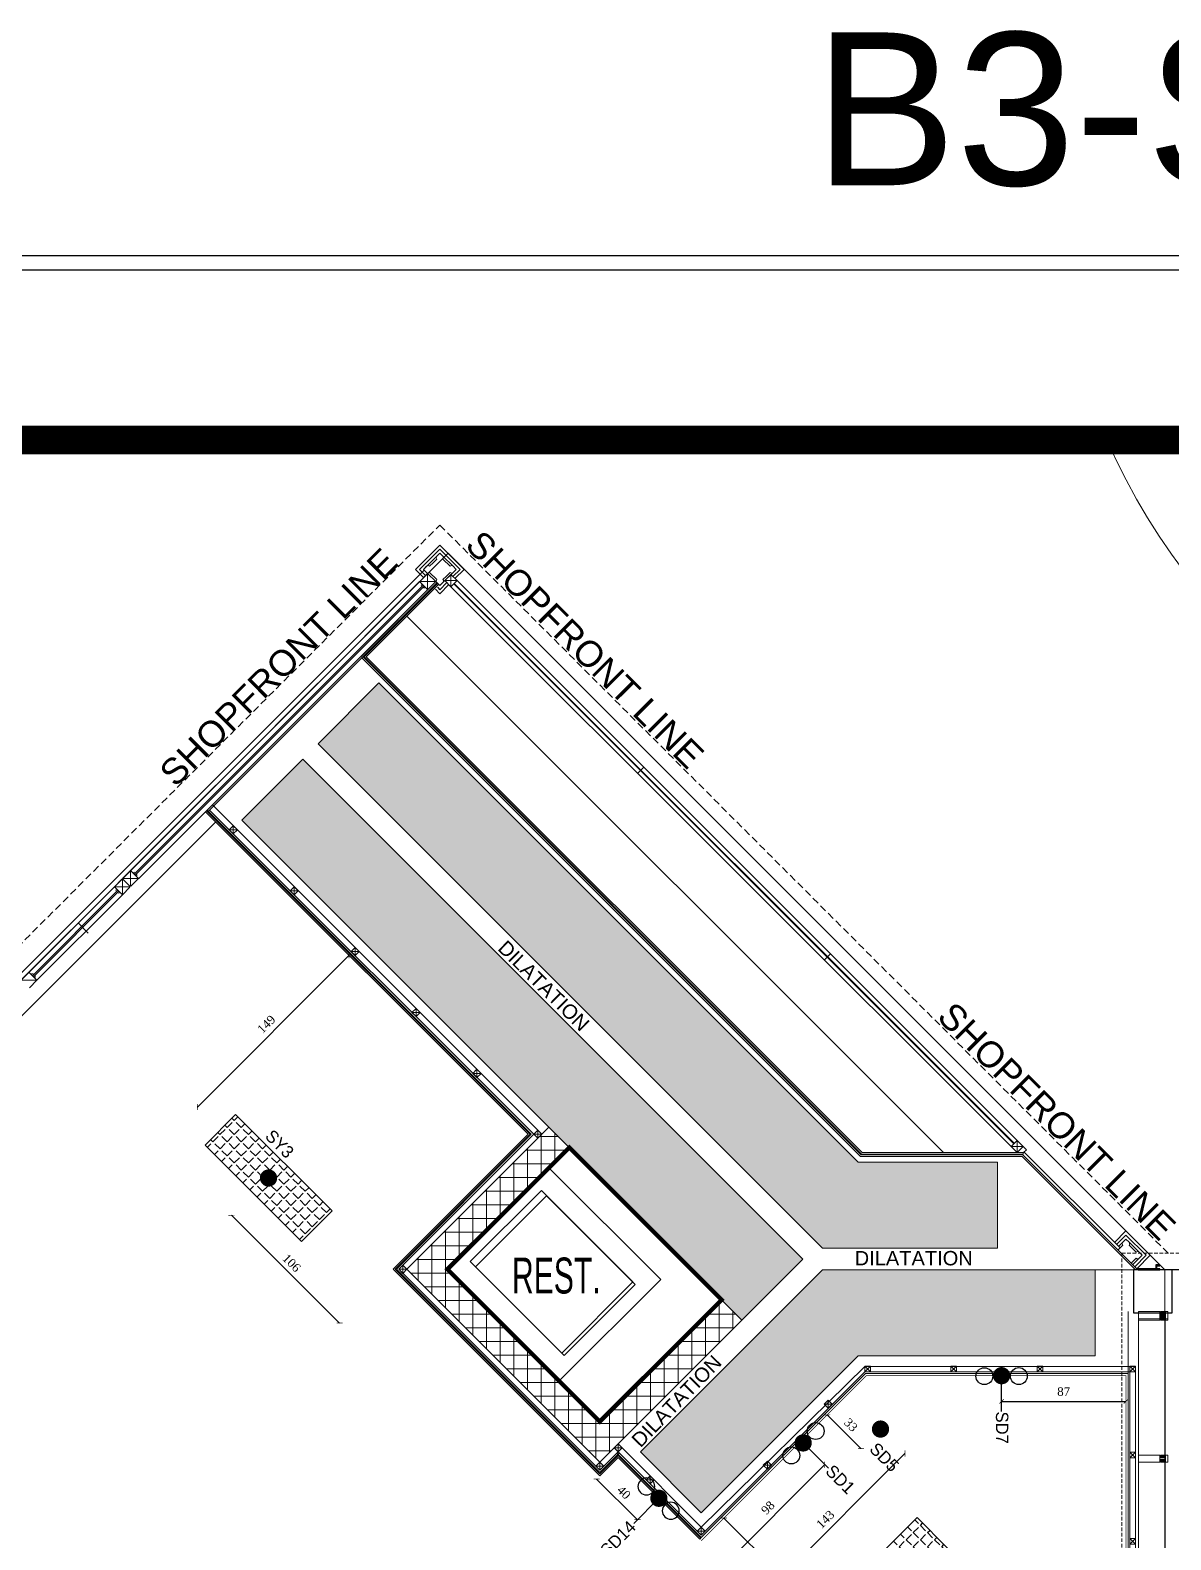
# Model space of a CAD drawing. Header units: millimetres. Extents: x 4459 to 18299, y -2909 to 3305.
# Drawn here: x 15825 to 16619, y 2232 to 3283 of the extents above; entities that cross this region are included whole.
import ezdxf
from ezdxf.enums import TextEntityAlignment as Align
from ezdxf.xclip import XClip

# ---------------------------------------------------------------- set-up
doc = ezdxf.new("R2010")
doc.units = ezdxf.units.MM
doc.header["$LTSCALE"] = 5
doc.header["$XCLIPFRAME"] = 0
for name, pattern in [('CENTER2', [1.125, 0.75, -0.125, 0.125, -0.125]), ('DASHDOT', [25.4, 12.7, -6.35, 0, -6.35]), ('DASHED', [0.75, 0.5, -0.25]), ('DASHEDX2', [1.5, 1, -0.5]), ('HIDDENX2', [0.75, 0.5, -0.25])]:
    doc.linetypes.add(name, pattern=pattern)
doc.layers.get('Defpoints').update_dxf_attribs({"lineweight": 9})
for name, color, linetype, lineweight in [('141125_RT1$0$A-_WIND----_E-', 4, 'Continuous', 13), ('141125_RT1$0$LP-AREA_POLYLINE', 7, 'Continuous', 5), ('141125_RT1$0$LP-CONCRETE', 4, 'Continuous', 15), ('141125_RT1$0$LP-CONCRETE_HATCH', 251, 'Continuous', 9), ('141125_RT1$0$LP-SHAFT', 7, 'Continuous', 9), ('141125_RT1$0$LP-SHOPFRONT', 230, 'Continuous', 9), ('141125_RT1$0$LP-WALL', 3, 'Continuous', 15), ('2DGORUNUS3', 41, 'Continuous', 0), ('2DSOUTH-DUVAR', 3, 'Continuous', 0), ('2DTARAMA-DUVAR', 250, 'Continuous', 0), ('A-_WIND----_E-', 4, 'Continuous', 13), ('LP-AREA_POLYLINE', 7, 'Continuous', 5), ('LP-HATCH', 8, 'Continuous', 9), ('LP-SHAFT', 7, 'Continuous', 9), ('LP-WALL', 3, 'Continuous', 15), ('no3_ahsap gorunus arka ince', 53, 'Continuous', 5), ('no3_ahsap kesit on', 40, 'Continuous', 20), ('no3_ahşap gorunus on kalın', 34, 'Continuous', 20), ('no3_alçıpan kesit', 210, 'Continuous', 20), ('no3_cam kesit arka', 141, 'Continuous', 9), ('no3_cam kesit on', 131, 'Continuous', 18), ('no3_duvar kaplama', 8, 'Continuous', 9), ('no3_duvar ytong', 101, 'Continuous', 20), ('no3_kutuprofil kesit', 74, 'Continuous', 18), ('no3_mermer gorunus on', 31, 'Continuous', 15), ('no3_paslanmaz gorunus on', 163, 'Continuous', 18), ('no3_seramik ön', 123, 'Continuous', 18), ('no3_ölçü tefriş', 252, 'Continuous', 0)]:
    doc.layers.add(name, color=color, linetype=linetype, lineweight=lineweight)
for name, color, linetype in [('141125_RT1$0$xref_4_vitrin_kaplama$0$2DCAM', 4, 'Continuous'), ('141125_RT1$0$xref_4_vitrin_kaplama$0$xref_3_vitrin_kaplama$0$2DKONST2', 180, 'Continuous'), ('2DSAFT', 7, 'Continuous'), ('2DYAZI_1_200', 212, 'Continuous'), ('I-Detl-1-N', 1, 'Continuous'), ('I-Wall-Full-N', 5, 'Continuous'), ('I-Wall-wainscotting', 1, 'CENTER2'), ('LP-AREA INFO', 7, 'Continuous'), ('LP-DIMENSION_INT_100', 51, 'Continuous'), ('LP-RETAIL_LINE', 10, 'DASHEDX2'), ('LP-TAG', 7, 'Continuous'), ('LP-UNIT_LINE', 170, 'Continuous'), ('S2000-019 Su Tes İşaretler', 5, 'Continuous'), ('SIH', 4, 'Continuous'), ('Sktürk-002 Çizgi', 7, 'Continuous'), ('SU', 152, 'Continuous'), ('wall', 4, 'Continuous'), ('xref_4_vitrin_kaplama$0$2DCAM', 6, 'Continuous')]:
    doc.layers.add(name, color=color, linetype=linetype)
doc.styles.add('AR_TEXT_200', font='arial.ttf', dxfattribs={"height": 40})
doc.styles.add('ROMANSTW', font='georgia.ttf')
doc.styles.get("Standard").update_dxf_attribs({"font": 'arial.ttf'})
doc.styles.add('TAKSİM', font='GOTHIC.TTF', dxfattribs={"height": 20})
doc.styles.add('TEXT-500', font='arial.ttf', dxfattribs={"height": 1.25})
doc.styles.add('yazi', font='arial.ttf', dxfattribs={"width": 0.6})
doc.dimstyles.new('M2', dxfattribs={"dimtxt": 6, "dimasz": 3, "dimexe": 1, "dimexo": 4, "dimgap": 3, "dimtad": 1, "dimdec": 0, "dimzin": 12, "dimdsep": 46, "dimtxsty": 'ROMANSTW', "dimblk": 'ARCHTICK', "dimcen": 0.09, "dimse1": 1, "dimse2": 1, "dimclrd": 251, "dimclre": 251, "dimclrt": 1, "dimadec": 0, "dimazin": 0, "dimtfac": 1, "dimtdec": 0, "dimtix": 1, "dimtmove": 0, "dimatfit": 3, "dimldrblk": 'ARCHTICK', "dimfxl": 1, "dimtolj": 1, "dimtzin": 0, "dimarcsym": 0})
pattern_1 = [(0, (0, 0), (0.9375, 1.875), [0, -1.875])]

# ---------------------------------------------------------------- blocks, each defined once
blk = doc.blocks.new('mgdlkgm')
at = {"layer": '141125_RT1$0$LP-CONCRETE_HATCH'}
for points in [[(62876.1, -6786.6), (62973.2, -6786.6), (62973.2, -6846.6), (62851.2, -6846.6), (62499.9, -6495.3), (62542.3, -6452.8)], [(62489.3, -6505.9), (62837.5, -6854.1), (62795.1, -6896.6), (62446.9, -6548.3)], [(62876.1, -6921.6), (63041.1, -6921.6), (63041.1, -6861.6), (62851.2, -6861.6), (62724.4, -6988.5), (62766.8, -7030.9)]]:
    blk.add_hatch(color=256, dxfattribs=at).paths.add_polyline_path(points)
at = {"layer": '141125_RT1$0$LP-CONCRETE', "elevation": 0}
blk.add_lwpolyline([(62876.1, -6786.6), (62973.2, -6786.6), (62973.2, -6846.6), (62851.2, -6846.6), (62499.9, -6495.3), (62542.3, -6452.8), (62876.1, -6786.6)], dxfattribs=at)
for points in [[(62489.3, -6505.9), (62837.5, -6854.1), (62795.1, -6896.6), (62446.9, -6548.3)], [(62876.1, -6921.6), (63041.1, -6921.6), (63041.1, -6861.6), (62851.2, -6861.6), (62724.4, -6988.5), (62766.8, -7030.9), (62876.1, -6921.6)]]:
    blk.add_lwpolyline(points, close=True, dxfattribs=at)
blk = doc.blocks.new('TAG')
at = {"layer": 'LP-TAG'}
for tag, p in [('NAME', (13432.11, -17498.49)), ('AREA', (13432.11, -17612.6))]:
    blk.add_attdef(tag, p, '', height=75, dxfattribs=at)
blk = doc.blocks.new('Mullion')
at = {"layer": 'A-_WIND----_E-', "lineweight": 0, "ltscale": 0.3}
h = blk.add_hatch(dxfattribs=at)
h.set_pattern_fill('DOTS', color=8, scale=30)
h.set_pattern_definition(pattern_1)
h.paths.add_polyline_path([(0, 25), (-30, 25), (-30, 10), (0, 10)])
h = blk.add_hatch(dxfattribs=at)
h.set_pattern_fill('DOTS', color=8, scale=30)
h.set_pattern_definition(pattern_1)
h.paths.add_polyline_path([(0, -25), (-30, -25), (-30, -10), (0, -10)])
at = {"layer": 'A-_WIND----_E-', "color": 8, "lineweight": 0, "ltscale": 0.3}
for points in [[(-185, 25), (-35, 25), (-35, -25), (-185, -25)], [(-35, -5), (0, -5), (0, 5), (-35, 5)], [(-30, 10), (0, 10), (0, 25), (-30, 25)], [(5, 25), (21, 25), (21, -25), (5, -25)], [(-30, -10), (0, -10), (0, -25), (-30, -25)]]:
    blk.add_lwpolyline(points, close=True, dxfattribs=at)
blk = doc.blocks.new('141125_RT1$0$xref_4_vitrin_kaplama$0$DWP - 2')
at = {"layer": '141125_RT1$0$xref_4_vitrin_kaplama$0$xref_3_vitrin_kaplama$0$2DKONST2', "flags": 128}
blk.add_lwpolyline([(497955, -68204), (498105, -68204), (498105, -68196), (498085, -68196), (498085, -68176), (498105, -68176), (498105, -68168), (498077, -68168), (498077, -68196), (497955, -68196), (497955, -68204)], dxfattribs=at)
blk = doc.blocks.new('141125_RT1$0$Mullion')
at = {"layer": '141125_RT1$0$A-_WIND----_E-', "lineweight": 0, "ltscale": 0.3}
h = blk.add_hatch(dxfattribs=at)
h.set_pattern_fill('DOTS', color=8, scale=30)
h.set_pattern_definition(pattern_1)
h.paths.add_polyline_path([(0, 25), (-30, 25), (-30, 10), (0, 10)])
h = blk.add_hatch(dxfattribs=at)
h.set_pattern_fill('DOTS', color=8, scale=30)
h.set_pattern_definition(pattern_1)
h.paths.add_polyline_path([(0, -25), (-30, -25), (-30, -10), (0, -10)])
at = {"layer": '141125_RT1$0$A-_WIND----_E-', "color": 8, "lineweight": 0, "ltscale": 0.3}
for points in [[(-185, 25), (-35, 25), (-35, -25), (-185, -25)], [(-35, -5), (0, -5), (0, 5), (-35, 5)], [(-30, 10), (0, 10), (0, 25), (-30, 25)], [(5, 25), (21, 25), (21, -25), (5, -25)], [(-30, -10), (0, -10), (0, -25), (-30, -25)]]:
    blk.add_lwpolyline(points, close=True, dxfattribs=at)
blk = doc.blocks.new('141125_RT1$0$1b')
at = {"layer": '141125_RT1$0$xref_4_vitrin_kaplama$0$2DCAM', "elevation": 0}
blk.add_lwpolyline([(7631, -35332), (7312, -35332), (7312, -35632), (7381, -35632), (7581, -35632), (7581, -35332)], dxfattribs=at)
blk.add_blockref('141125_RT1$0$xref_4_vitrin_kaplama$0$DWP - 2', (-490610, 32871, 0))
at = {"layer": '141125_RT1$0$A-_WIND----_E-'}
blk.add_blockref('141125_RT1$0$Mullion', (7531, -35657, 0), dxfattribs=at)
blk = doc.blocks.new('A$C25195F0E')
at = {"layer": 'LP-AREA_POLYLINE', "elevation": 0}
blk.add_lwpolyline([(1241.3, 1481.8), (1740.6, 982.4), (1740.6, -260.5, 0.060132), (1740.6, -260.5), (1740.6, -260.5), (1740.6, -260.5), (1740.6, -260.5), (1740.6, -260.5), (1740.6, -260.5), (1740.6, -260.5), (1740.6, -260.5), (1740.6, -260.5, 0.142516), (363.9, -881.8), (-329.2, -187.7), (-378.7, -138.2)], format="xyb", close=True, dxfattribs=at)
blk = doc.blocks.new('plan3')
at = {"layer": '2DTARAMA-DUVAR', "ltscale": 0.01}
h = blk.add_hatch(dxfattribs=at)
h.set_pattern_fill('ANSI37', color=253, scale=3, angle=45)
h.set_pattern_definition([(90, (18009.3265, -2954.736), (-9.525, 2e-15), []), (180, (18009.3265, -2954.736), (-2e-15, -9.525), [])])
h.paths.add_polyline_path([(26839, -5892.5), (26740, -5991.5), (26874.4, -6125.9), (26973.4, -6026.9), (26959.3, -6012.8), (26874.4, -6097.6), (26768.3, -5991.5), (26853.2, -5906.7)])
at = {"color": 252}
for p, q in [((27160.8, -5906.1), (26770.7, -5516)), ((27165.1, -5901.8), (26775, -5511.7))]:
    blk.add_line(p, q, dxfattribs=at)
blk.add_lwpolyline([(26768.3, -5991.5), (26846.1, -6069.3), (26916.8, -5998.6), (26839, -5920.8)], close=True)
at = {"layer": '141125_RT1$0$LP-AREA_POLYLINE'}
blk.add_lwpolyline([(27603.2, -5672, -0.288684), (27227.8, -5413.9)], format="xyb", dxfattribs=at)
at = {"layer": '141125_RT1$0$LP-AREA_POLYLINE', "elevation": 0}
blk.add_lwpolyline([(26853.2, -5906.7), (26768.3, -5991.5), (26874.4, -6097.6), (26959.3, -6012.8)], close=True, dxfattribs=at)
at = {"layer": '141125_RT1$0$LP-SHAFT', "elevation": 0}
blk.add_lwpolyline([(26837.3, -5940.3), (26787.8, -5989.8), (26849.7, -6051.6), (26899.1, -6002.2)], close=True, dxfattribs=at)
blk.add_lwpolyline([(26837.3, -5940.3), (26787.8, -5989.8), (26849.7, -6051.6), (26899.1, -6002.2)], close=True, dxfattribs=at)
at = {"layer": '141125_RT1$0$LP-SHOPFRONT'}
blk.add_line((27268, -6022), (27268, -7234.9), dxfattribs=at)
at = {"layer": '141125_RT1$0$LP-WALL'}
for p, q in [((26740, -5991.5), (26839, -5892.5)), ((26740, -5991.5), (26839, -5892.5)), ((26768.3, -5991.5), (26853.2, -5906.7)), ((26768.3, -5991.5), (26853.2, -5906.7)), ((26740, -5991.5), (26874.4, -6125.9)), ((26740, -5991.5), (26874.4, -6125.9)), ((26768.3, -5991.5), (26874.4, -6097.6)), ((26768.3, -5991.5), (26874.4, -6097.6)), ((26874.4, -6097.6), (26959.3, -6012.8)), ((26874.4, -6097.6), (26959.3, -6012.8)), ((26874.4, -6125.9), (26973.4, -6026.9)), ((26874.4, -6125.9), (26973.4, -6026.9))]:
    blk.add_line(p, q, dxfattribs=at)
at = {"layer": '2DGORUNUS3', "linetype": 'HIDDENX2'}
blk.add_lwpolyline([(25764.4, -7970.1), (25764.4, -7930.1, -0.153565), (27238, -7209), (27238, -5980.3), (27603.2, -5980.3)], format="xyb", dxfattribs=at)
at = {"layer": '2DSAFT', "color": 5, "flags": 128}
blk.add_lwpolyline([(26833.7, -5936.7), (26897.4, -6000.4), (26847.9, -6049.9), (26784.2, -5986.2)], close=True, dxfattribs=at)
at = {"layer": '2DSOUTH-DUVAR'}
for p, q in [((26740, -5991.5), (26839, -5892.5)), ((26768.3, -5991.5), (26853.2, -5906.7)), ((26740, -5991.5), (26874.4, -6125.9)), ((26768.3, -5991.5), (26874.4, -6097.6)), ((26874.4, -6097.6), (26959.3, -6012.8)), ((26874.4, -6125.9), (26973.4, -6026.9))]:
    blk.add_line(p, q, dxfattribs=at)
at = {"layer": 'A-_WIND----_E-', "color": 8, "lineweight": 0, "ltscale": 0.3, "elevation": 0}
blk.add_lwpolyline([(27249.5, -6021), (27249.5, -7218, 0.040135), (26824.3, -7316.2)], format="xyb", dxfattribs=at)
blk.add_lwpolyline([(27242.3, -6021), (27242.3, -6712.2)], dxfattribs=at)
at = {"layer": 'I-Detl-1-N'}
blk.add_line((26694.8, -5577.8), (26759.3, -5513.4), dxfattribs=at)
at = {"layer": 'I-Wall-Full-N', "color": 1, "ltscale": 10}
for p, q in [((26765.1, -5513.2), (26772.2, -5506.1)), ((27245.6, -5988.3, 0), (27250, -5983.9, 0))]:
    blk.add_line(p, q, dxfattribs=at)
at = {"layer": 'I-Wall-wainscotting', "color": 1, "ltscale": 10}
for p, q in [((26752.7, -5502.9), (26763, -5492.7)), ((26765.1, -5494.8), (26772.2, -5501.8)), ((27235.7, -5975.6, 0), (27240.8, -5970.5, 0)), ((27243, -5972.6, 0), (27250, -5979.7, 0))]:
    blk.add_line(p, q, dxfattribs=at)
for points in [[(26773.5, -5510.4), (26780, -5504), (26763, -5487), (26746, -5504), (26751.7, -5509.6)], [(26772.1, -5509), (26777.1, -5504), (26763, -5489.8), (26748.9, -5504), (26753.1, -5508.2)], [(26759.9, -5517.8), (26763, -5520.9), (26769.3, -5514.6)], [(26761.3, -5516.4), (26763, -5518.1), (26767.9, -5513.2)]]:
    blk.add_lwpolyline(points, dxfattribs=at)
at = {"layer": 'I-Wall-wainscotting', "color": 1, "ltscale": 10, "elevation": 0}
for points in [[(27248.4, -5991.2), (27257.8, -5981.8), (27240.8, -5964.8), (27232.9, -5972.8)], [(27247, -5989.8), (27255, -5981.8), (27240.8, -5967.7), (27234.3, -5974.2)]]:
    blk.add_lwpolyline(points, dxfattribs=at)
at = {"layer": 'LP-AREA_POLYLINE', "elevation": 0}
blk.add_lwpolyline([(26853.2, -5906.7), (26768.3, -5991.5), (26874.4, -6097.6), (26959.3, -6012.8)], close=True, dxfattribs=at)
blk.add_lwpolyline([(26853.2, -5906.7), (26768.3, -5991.5), (26874.4, -6097.6), (26959.3, -6012.8)], close=True, dxfattribs=at)
blk.add_lwpolyline([(26853.2, -5906.7), (26768.3, -5991.5), (26874.4, -6097.6), (26959.3, -6012.8)], close=True, dxfattribs=at)
blk.add_lwpolyline([(26853.2, -5906.7), (26768.3, -5991.5), (26874.4, -6097.6), (26959.3, -6012.8)], close=True, dxfattribs=at)
at = {"layer": 'LP-RETAIL_LINE', "const_width": 3, "elevation": 0}
blk.add_lwpolyline([(26853.2, -5906.7), (26768.3, -5991.5), (26874.4, -6097.6), (26959.3, -6012.8)], close=True, dxfattribs=at)
at = {"layer": 'LP-SHAFT', "elevation": 0}
blk.add_lwpolyline([(26837.3, -5940.3), (26787.8, -5989.8), (26849.7, -6051.6), (26899.1, -6002.2)], close=True, dxfattribs=at)
blk.add_lwpolyline([(26837.3, -5940.3), (26787.8, -5989.8), (26849.7, -6051.6), (26899.1, -6002.2)], close=True, dxfattribs=at)
at = {"layer": 'LP-UNIT_LINE', "color": 252, "lineweight": 100, "ltscale": 0.1, "const_width": 20, "elevation": 0}
blk.add_lwpolyline([(27603.2, -5413.9), (27603.2, -8043.8), (25002.8, -8043.8), (25002.8, -5413.9)], close=True, dxfattribs=at)
at = {"layer": 'LP-WALL'}
for p, q in [((26740, -5991.5), (26839, -5892.5)), ((26740, -5991.5), (26839, -5892.5)), ((26768.3, -5991.5), (26853.2, -5906.7)), ((26768.3, -5991.5), (26853.2, -5906.7)), ((26740, -5991.5), (26874.4, -6125.9)), ((26740, -5991.5), (26874.4, -6125.9)), ((26768.3, -5991.5), (26874.4, -6097.6)), ((26768.3, -5991.5), (26874.4, -6097.6)), ((26874.4, -6097.6), (26959.3, -6012.8)), ((26874.4, -6097.6), (26959.3, -6012.8)), ((26874.4, -6125.9), (26973.4, -6026.9)), ((26874.4, -6125.9), (26973.4, -6026.9))]:
    blk.add_line(p, q, dxfattribs=at)
at = {"layer": 'no3_ahsap gorunus arka ince', "linetype": 'DASHED', "ltscale": 2, "elevation": 0}
blk.add_lwpolyline([(25142.9, -7093.2), (26763, -5473.1), (27270.2, -5980.3)], dxfattribs=at)
at = {"layer": 'no3_ahsap kesit on'}
for p, q in [((26753.8, -5506.1), (26760.9, -5513.2)), ((27169, -5911.8, 0), (27169.6, -5910.3, 0)), ((27236.8, -5976.7, 0), (27170, -5909.9, 0))]:
    blk.add_line(p, q, dxfattribs=at)
for points in [[(26767.6, -5508.6), (26765.1, -5511, -0.414214), (26765.1, -5513.2), (26763, -5515.3), (26760.9, -5513.2, -0.414214), (26760.9, -5511), (26755.9, -5506.1, -0.414214), (26753.8, -5506.1), (26751.7, -5504), (26753.8, -5501.8, -0.414214), (26755.9, -5501.8), (26758.4, -5499.4)], [(26767.6, -5508.6), (26770.1, -5506.1, 0.414214), (26772.2, -5506.1), (26774.3, -5504), (26772.2, -5501.8, 0.414214), (26770.1, -5501.8), (26765.1, -5496.9, 0.414214), (26765.1, -5494.8), (26763, -5492.7), (26760.9, -5494.8, 0.414214), (26760.9, -5496.9), (26758.4, -5499.4)]]:
    blk.add_lwpolyline(points, format="xyb", dxfattribs=at)
for points in [[(26749.2, -5512.1), (26754.5, -5506.8), (26754.5, -5517.4)], [(26749.2, -5512.1), (26754.5, -5506.8), (26760.2, -5512.5), (26749.6, -5512.5)], [(26749.2, -5512.8), (26749.6, -5512.5), (26749.2, -5512.1)], [(26754.2, -5517.8), (26749.2, -5512.8)], [(26754.2, -5517.8), (26754.5, -5517.4), (26754.9, -5517.8)], [(26760.2, -5512.5), (26754.9, -5517.8)], [(26546.9, -5725), (26536.3, -5725), (26541.6, -5719.7)], [(26547.2, -5725.4), (26541.9, -5730.7), (26536.3, -5725), (26541.6, -5719.7)], [(26541.9, -5720.1), (26541.9, -5730.7)], [(26547.9, -5724.7), (26553.2, -5719.4), (26547.6, -5713.7), (26542.3, -5719)], [(26547.6, -5724.3), (26547.6, -5713.7), (26542.3, -5719)], [(26542.3, -5719.7), (26547.2, -5724.7)], [(26542.3, -5719.7), (26547.2, -5724.7)], [(26542.3, -5719.7), (26547.2, -5724.7)], [(26542.6, -5719.4), (26553.2, -5719.4)], [(26547.2, -5725.4), (26546.9, -5725), (26547.6, -5724.3), (26547.9, -5724.7)], [(26477.1, -5795.5), (26482.4, -5790.2), (26476.7, -5784.6), (26471.4, -5789.9)], [(26471.8, -5790.2), (26482.4, -5790.2)]]:
    blk.add_lwpolyline(points, dxfattribs=at)
at = {"layer": 'no3_ahsap kesit on', "elevation": 0}
for points in [[(26541.6, -5719.7), (26541.9, -5720.1), (26542.6, -5719.4), (26542.3, -5719)], [(27235.4, -5978.1), (27236.2, -5977.2)], [(27245.4, -5986.4), (27244.5, -5987.3)]]:
    blk.add_lwpolyline(points, dxfattribs=at)
blk.add_lwpolyline([(27245.4, -5986.4), (27247.9, -5983.9, 0.414214), (27250, -5983.9), (27252.1, -5981.8), (27250, -5979.7, 0.414214), (27247.9, -5979.7), (27243, -5974.7, 0.414214), (27243, -5972.6), (27240.8, -5970.5), (27238.7, -5972.6, 0.414214), (27238.7, -5974.7), (27236.2, -5977.2)], format="xyb", dxfattribs=at)
at = {"layer": 'no3_ahsap kesit on'}
for centre, start, end in [((26751.3, -5514.9), 135, 225), ((26752, -5515.6), 225, 315), ((26550.1, -5716.2), 45, 135), ((26550.8, -5716.9), 315, 45), ((26538.7, -5727.5), 135, 225), ((26539.5, -5728.2), 225, 315), ((26479.2, -5787), 45, 135), ((26479.9, -5787.7), 315, 45)]:
    blk.add_arc(centre, 1.27, start, end, dxfattribs=at)
at = {"layer": 'no3_ahşap gorunus on kalın'}
for p, q in [((26753.6, -5507.7), (26689.2, -5572.2)), ((26695, -5577.7), (26754.5, -5518.1)), ((27113.7, -5910.3, 0), (26740, -5536.5, 0)), ((26624.1, -5648.5), (26683.6, -5589)), ((26553.3, -5719.4), (26612.8, -5659.8)), ((26482.4, -5790.2), (26541.9, -5730.7))]:
    blk.add_line(p, q, dxfattribs=at)
at = {"layer": 'no3_ahşap gorunus on kalın', "elevation": 0}
for points in [[(25975.8, -6280.6), (26752.1, -5504.4)], [(26689.3, -5572), (26748.8, -5512.4)], [(26618.5, -5642.9), (26678, -5583.3)], [(26547.6, -5713.7), (26607.1, -5654.2)], [(26476.7, -5784.6), (26536.3, -5725)]]:
    blk.add_lwpolyline(points, dxfattribs=at)
at = {"layer": 'no3_alçıpan kesit'}
for p, q in [((26600.9, -5671.7), (26760.4, -5512.2)), ((26601.8, -5672.5, 0), (26761, -5513.3, 0)), ((26707.9, -5564.8, 0), (26760.2, -5512.5, 0)), ((26709.6, -5564.8, 0), (26761, -5513.3, 0)), ((27056, -5913, 0), (26708.8, -5565.7, 0)), ((27056.5, -5911.8, 0), (26709.6, -5564.8, 0)), ((26600.9, -5671.7), (26826.7, -5897.5)), ((26602.6, -5671.7), (26828.4, -5897.5)), ((26826.7, -5897.5), (26732.7, -5991.5)), ((26828.4, -5897.5), (26734.4, -5991.5)), ((27168.5, -5913, 0), (27056, -5913, 0)), ((27169, -5911.8, 0), (27056.5, -5911.8, 0)), ((27247.5, -5992, 0), (27168.5, -5913, 0)), ((27249.2, -5992, 0), (27169, -5911.8, 0)), ((26732.7, -5991.5), (26874.4, -6133.2)), ((26734.4, -5991.5), (26874.4, -6131.6)), ((26945.1, -6176.8), (27058.9, -6063)), ((26945.1, -6178.5), (27059.4, -6064.2)), ((27058.9, -6063), (27243.5, -6063)), ((27059.4, -6064.2), (27242.3, -6064.2)), ((27242.3, -6064.2), (27242.3, -6712.2)), ((27243.5, -6063), (27243.5, -6712.2)), ((26874.4, -6131.6), (26887.1, -6118.8)), ((26874.4, -6133.2), (26888, -6119.7)), ((26884.3, -6116), (26945.1, -6176.8)), ((26886.3, -6119.7), (26945.1, -6178.5))]:
    blk.add_line(p, q, dxfattribs=at)
blk.add_lwpolyline([(26683.5, -5577.8), (26738, -5523.3)], dxfattribs=at)
at = {"layer": 'no3_cam kesit arka'}
for p, q in [((26751.3, -5514.9), (26550.1, -5716.2, 0)), ((26752, -5515.6), (26550.8, -5716.9, 0)), ((26538.7, -5727.5, 0), (26479.2, -5787, 0)), ((26539.5, -5728.2, 0), (26479.9, -5787.7, 0))]:
    blk.add_line(p, q, dxfattribs=at)
at = {"layer": 'no3_cam kesit on'}
for p, q in [((27162.8, -5904.1), (26772.7, -5514)), ((27162.9, -5903.9), (26772.9, -5513.9)), ((27163.1, -5903.8), (26773, -5513.7)), ((26905, -5641.8), (26900.7, -5646.1)), ((27035, -5771.8), (27030.7, -5776.1))]:
    blk.add_line(p, q, dxfattribs=at)
at = {"layer": 'no3_duvar kaplama'}
blk.add_lwpolyline([(26081.9, -6204.9), (26607, -5679.8)], dxfattribs=at)
at = {"layer": 'no3_kutuprofil kesit'}
for points in [[(26770.7, -5507.6), (26766.5, -5511.8), (26770.7, -5516), (26775, -5511.8), (26770.7, -5507.6), (26770.7, -5516), (26766.5, -5511.8), (26775, -5511.8)], [(27165.1, -5901.8), (27160.8, -5906), (27165.1, -5910.3), (27169.3, -5906), (27165.1, -5901.8), (27165.1, -5910.3), (27160.8, -5906), (27169.3, -5906)], [(27169.3, -5906), (27171.6, -5908.3)]]:
    blk.add_lwpolyline(points, dxfattribs=at)
at = {"layer": 'no3_kutuprofil kesit', "elevation": 0}
for points in [[(26619.1, -5682.5), (26616.3, -5685.4), (26619.1, -5688.2), (26622, -5685.4), (26619.1, -5682.5), (26619.1, -5688.2), (26616.3, -5685.4), (26622, -5685.4)], [(26661.6, -5725), (26658.7, -5727.8), (26661.6, -5730.6), (26664.4, -5727.8), (26661.6, -5725), (26661.6, -5730.6), (26658.7, -5727.8), (26664.4, -5727.8)], [(26704, -5767.4), (26701.2, -5770.2), (26704, -5773), (26706.8, -5770.2), (26704, -5767.4), (26704, -5773), (26701.2, -5770.2), (26706.8, -5770.2)], [(26746.4, -5809.8), (26743.6, -5812.6), (26746.4, -5815.5), (26749.2, -5812.6), (26746.4, -5809.8), (26746.4, -5815.5), (26743.6, -5812.6), (26749.2, -5812.6)], [(26788.8, -5852.2), (26786, -5855.1), (26788.8, -5857.9), (26791.7, -5855.1), (26788.8, -5852.2), (26788.8, -5857.9), (26786, -5855.1), (26791.7, -5855.1)], [(26831.3, -5894.7), (26828.4, -5897.5), (26831.3, -5900.3), (26834.1, -5897.5), (26831.3, -5894.7), (26831.3, -5900.3), (26828.4, -5897.5), (26834.1, -5897.5)], [(27169.6, -5910.3), (27171.6, -5908.3)], [(26737.2, -5988.7), (26734.4, -5991.5), (26737.2, -5994.4), (26740, -5991.5), (26737.2, -5988.7), (26737.2, -5994.4), (26734.4, -5991.5), (26740, -5991.5)], [(27062.9, -6059), (27058.9, -6059), (27058.9, -6063), (27062.9, -6063), (27062.9, -6059), (27058.9, -6063), (27058.9, -6059), (27062.9, -6063)], [(27122.9, -6059), (27118.9, -6059), (27118.9, -6063), (27122.9, -6063), (27122.9, -6059), (27118.9, -6063), (27118.9, -6059), (27122.9, -6063)], [(27182.9, -6059), (27178.9, -6059), (27178.9, -6063), (27182.9, -6063), (27182.9, -6059), (27178.9, -6063), (27178.9, -6059), (27182.9, -6063)], [(27247.5, -6059), (27243.5, -6059), (27243.5, -6063), (27247.5, -6063), (27247.5, -6059), (27243.5, -6063), (27243.5, -6059), (27247.5, -6063)], [(27033.5, -6082.8), (27030.7, -6085.6), (27033.5, -6088.4), (27036.3, -6085.6), (27033.5, -6082.8), (27033.5, -6088.4), (27030.7, -6085.6), (27036.3, -6085.6)], [(26887.1, -6113.2), (26884.3, -6116), (26887.1, -6118.8), (26890, -6116), (26887.1, -6113.2), (26887.1, -6118.8), (26884.3, -6116), (26890, -6116)], [(27247.5, -6119), (27243.5, -6119), (27243.5, -6123), (27247.5, -6123), (27247.5, -6119), (27243.5, -6123), (27243.5, -6119), (27247.5, -6123)], [(26874.4, -6125.9), (26871.6, -6128.7), (26874.4, -6131.6), (26877.2, -6128.7), (26874.4, -6125.9), (26874.4, -6131.6), (26871.6, -6128.7), (26877.2, -6128.7)], [(26991.1, -6125.2), (26988.2, -6128), (26991.1, -6130.8), (26993.9, -6128), (26991.1, -6125.2), (26991.1, -6130.8), (26988.2, -6128), (26993.9, -6128)], [(26909.4, -6135.5), (26906.6, -6138.3), (26909.4, -6141.1), (26912.3, -6138.3), (26909.4, -6135.5), (26909.4, -6141.1), (26906.6, -6138.3), (26912.3, -6138.3)], [(26945.1, -6171.1), (26942.3, -6174), (26945.1, -6176.8), (26947.9, -6174), (26945.1, -6171.1), (26945.1, -6176.8), (26942.3, -6174), (26947.9, -6174)], [(27247.5, -6179), (27243.5, -6179), (27243.5, -6183), (27247.5, -6183), (27247.5, -6179), (27243.5, -6183), (27243.5, -6179), (27247.5, -6183)]]:
    blk.add_lwpolyline(points, dxfattribs=at)
at = {"layer": 'no3_mermer gorunus on', "color": 3}
blk.add_line((27219.4, -5992), (27249.4, -5992), dxfattribs=at)
at = {"layer": 'no3_paslanmaz gorunus on', "const_width": 0.5, "elevation": 0}
blk.add_lwpolyline([(26945.1, -6180.6), (27060.1, -6065.7), (27240.8, -6065.7), (27240.8, -6318.5)], dxfattribs=at)
at = {"layer": 'no3_seramik ön'}
for p, q in [((26710.3, -5564.8, 0), (26761.4, -5513.7)), ((26711.7, -5564.8, 0), (26762.1, -5514.4)), ((27056.7, -5911.3, 0), (26710.3, -5564.8, 0)), ((27057.2, -5910.3, 0), (26711.7, -5564.8, 0)), ((26599.9, -5672.8), (26824.6, -5897.5)), ((26600.6, -5672.1), (26826, -5897.5)), ((26824.6, -5897.5), (26730.6, -5991.5)), ((26826, -5897.5), (26732, -5991.5)), ((27169.6, -5910.3, 0), (27057.2, -5910.3, 0)), ((27169.2, -5911.3, 0), (27056.7, -5911.3, 0)), ((26730.6, -5991.5), (26874.4, -6135.4)), ((26732, -5991.5), (26874.4, -6134)), ((26874.4, -6134), (26887.1, -6121.2)), ((26874.4, -6135.4), (26887.1, -6122.6)), ((26887.1, -6121.2), (26944.8, -6178.9)), ((26887.1, -6122.6), (26944, -6179.6))]:
    blk.add_line(p, q, dxfattribs=at)
at = {"layer": 'no3_seramik ön', "elevation": 0}
blk.add_lwpolyline([(26945.1, -6178.5), (26944, -6179.6)], dxfattribs=at)
at = {"layer": 'no3_ölçü tefriş', "elevation": 0}
for points in [[(26604.6, -5668), (26831.3, -5894.7)], [(26890, -6116), (26945.1, -6171.1), (27058.9, -6059.2), (27247.5, -6059.2), (27247.5, -6829.1)]]:
    blk.add_lwpolyline(points, dxfattribs=at)
at = {"layer": 'xref_4_vitrin_kaplama$0$2DCAM'}
blk.add_line((27268, -6021, 0), (27268, -7234, 0), dxfattribs=at)
at = {"layer": '141125_RT1$0$LP-AREA_POLYLINE', "color": 1}
ref = blk.add_blockref('141125_RT1$0$1b', (26514.9, -2458.7, 0), dxfattribs=dict(at, xscale=0.1, yscale=0.1, zscale=0.1))
XClip(ref).set_block_clipping_path([(-15121.2760994773, -55113.8881636893), (10882.6560342088, -29551.521552127)])
at = {"layer": 'A-_WIND----_E-'}
ref = blk.add_blockref('Mullion', (27268, -6023.5, 0), dxfattribs=dict(at, xscale=0.1, yscale=0.1, zscale=0.1))
XClip(ref).set_block_clipping_path([(-22651.8683022752, -19465.8578292645), (3508.0003322531, 6096.5087822978)])
ref = blk.add_blockref('Mullion', (27268, -6123.5, 0), dxfattribs=dict(at, xscale=0.1, yscale=0.1, zscale=0.1))
XClip(ref).set_block_clipping_path([(-22651.8683022792, -18465.8578292649), (3508.0003322491, 7096.5087822974)])
at = {"layer": 'LP-AREA INFO'}
ref = blk.add_blockref('TAG', (7955.4, 19604.5), dxfattribs=dict(at, xscale=1.419600000001082, yscale=1.419600000001082, zscale=1.419600000001082))
XClip(ref).set_block_clipping_path([(12008.606882707, -19424.2031217889), (13851.3702410128, -17623.5292269211)])
ref.add_auto_attribs({'NAME': 'B3-S-223'})
at = {"layer": 'LP-DIMENSION_INT_100', "color": 0}
ref = blk.add_blockref('mgdlkgm', (-35821.7, 869.7), dxfattribs=at)
XClip(ref).set_block_clipping_path([(60824.4977743, -8839.7825836436), (63440.4846377529, -6283.5459224874)])
at = {"layer": 'no3_ahşap gorunus on kalın'}
ref = blk.add_blockref('A$C25195F0E', (25527.4, -6974.4), dxfattribs=at)
XClip(ref).set_block_clipping_path([(-524.5749777342, -995.7045508397), (2091.4118857187, 1560.5321103166)])
at = {"ltscale": 0.05, "extrusion": (-8.20348e-09, 1.98464e-08, 1), "char_height": 18, "width": 368.726, "attachment_point": 4, "text_direction": (0.706583, -0.70763, 0), "style": 'TEXT-500'}
for insert in [(26786, -5481.8), (27114.7, -5810.3)]:
    blk.add_mtext('SHOPFRONT LINE', dxfattribs=dict(at, insert=insert))
at = {"ltscale": 0.05, "extrusion": (-1.98464e-08, -8.20348e-09, 1), "insert": (26572.6, -5650.1), "char_height": 18, "width": 368.726, "attachment_point": 4, "text_direction": (0.70763, 0.706583, 0), "style": 'TEXT-500'}
blk.add_mtext('SHOPFRONT LINE', dxfattribs=at)
at = {"layer": '2DYAZI_1_200', "style": 'yazi', "width": 0.6}
blk.add_text('REST.', height=25, rotation=0.0001, dxfattribs=at).set_placement((26844.1, -6008.4), align=Align.CENTER)
at = {"layer": 'LP-HATCH', "color": 1, "char_height": 10, "attachment_point": 1, "style": 'AR_TEXT_200'}
for insert, rotation in [((26809.7, -5761.5), 315.2562), ((26895.6, -6109.4), 45.8324)]:
    blk.add_mtext_dynamic_manual_height_columns('{\\C0;DILATATION}', width=240.212, gutter_width=200, heights=[0], dxfattribs=dict(at, insert=insert, rotation=rotation))
at = {"layer": 'LP-HATCH', "color": 1, "insert": (27051.9, -5978.8, 0), "char_height": 10, "attachment_point": 1, "style": 'AR_TEXT_200'}
blk.add_mtext_dynamic_manual_height_columns('{\\C0;DILATATION}', width=240.212, gutter_width=200, heights=[0], dxfattribs=at)
blk = doc.blocks.new('A$C7E7D3E18')
at = {"layer": 'SIH', "linetype": 'Continuous', "const_width": 6}
blk.add_lwpolyline([(3, 6, 1), (9, 6, 1)], format="xyb", close=True, dxfattribs=at)
blk = doc.blocks.new('A$C6E87713E')
at = {"layer": 'S2000-019 Su Tes İşaretler'}
for centre in [(5.9, 6.3), (29.9, 6.3)]:
    blk.add_circle(centre, 5.89, dxfattribs=at)
blk.add_blockref('A$C7E7D3E18', (11.9, 0))
blk = doc.blocks.new('_ArchTick')
at = {"color": 0, "linetype": 'ByBlock', "const_width": 0.15}
blk.add_lwpolyline([(-0.5, -0.5), (0.5, 0.5)], dxfattribs=at)
blk = doc.blocks.new('*D263')
at = {"color": 251, "lineweight": -2, "ltscale": 5, "transparency": 16777216}
blk.add_line((15964.8, 2457.7), (16040.1, 2382.5), dxfattribs=at)
at = {"layer": 'Defpoints', "color": 0, "ltscale": 5, "transparency": 16777216}
for p in [(15990.6, 2483.6), (16077.5, 2420), (16040.1, 2382.5)]:
    blk.add_point(p, dxfattribs=at)
at = {"color": 251, "lineweight": -2, "ltscale": 5, "transparency": 16777216, "xscale": 3, "yscale": 3, "zscale": 3}
for p, rotation in [((15964.8, 2457.7), 135.0535748549563), ((16040.1, 2382.5), 315.0535748549564)]:
    blk.add_blockref('_ArchTick', p, dxfattribs=dict(at, rotation=rotation))
at = {"color": 1, "ltscale": 5, "true_color": 0xff0000, "transparency": 16777216, "insert": (16006.7, 2424.4), "char_height": 6, "attachment_point": 5, "rotation": 315.0536, "style": 'ROMANSTW'}
blk.add_mtext('\\A1;106', dxfattribs=at)
blk = doc.blocks.new('*D264')
at = {"color": 251, "lineweight": -2, "ltscale": 5, "transparency": 16777216}
blk.add_line((15941.1, 2533), (16046.7, 2638.8), dxfattribs=at)
at = {"layer": 'Defpoints', "color": 0, "ltscale": 5, "transparency": 16777216}
for p in [(16046.7, 2638.8), (16096.2, 2589.4), (15990.6, 2483.6)]:
    blk.add_point(p, dxfattribs=at)
at = {"color": 251, "lineweight": -2, "ltscale": 5, "transparency": 16777216, "xscale": 3, "yscale": 3, "zscale": 3}
for p, rotation in [((16046.7, 2638.8), 45.0535748549563), ((15941.1, 2533), 225.0535748549563)]:
    blk.add_blockref('_ArchTick', p, dxfattribs=dict(at, rotation=rotation))
at = {"color": 1, "ltscale": 5, "true_color": 0xff0000, "transparency": 16777216, "insert": (15989.1, 2590.7), "char_height": 6, "attachment_point": 5, "rotation": 45.0536, "style": 'ROMANSTW'}
blk.add_mtext('\\A1;149', dxfattribs=at)
blk = doc.blocks.new('*D267')
at = {"color": 251, "lineweight": -2, "ltscale": 5, "transparency": 16777216}
blk.add_line((16219.1, 2273.9), (16247.6, 2245.5), dxfattribs=at)
at = {"layer": 'Defpoints', "color": 0, "ltscale": 5, "transparency": 16777216}
for p in [(16234, 2288.9), (16253.7, 2251.7), (16247.6, 2245.5)]:
    blk.add_point(p, dxfattribs=at)
at = {"color": 251, "lineweight": -2, "ltscale": 5, "transparency": 16777216, "xscale": 3, "yscale": 3, "zscale": 3}
for p, rotation in [((16219.1, 2273.9), 135.0535748549563), ((16247.6, 2245.5), 315.0535748549564)]:
    blk.add_blockref('_ArchTick', p, dxfattribs=dict(at, rotation=rotation))
at = {"color": 1, "ltscale": 5, "true_color": 0xff0000, "transparency": 16777216, "insert": (16238.1, 2264.5), "char_height": 6, "attachment_point": 5, "rotation": 315.0536, "style": 'ROMANSTW'}
blk.add_mtext('\\A1;40', dxfattribs=at)
blk = doc.blocks.new('*D268')
at = {"color": 251, "lineweight": -2, "ltscale": 5, "transparency": 16777216}
blk.add_line((16308.6, 2214.4), (16377.8, 2283.8), dxfattribs=at)
at = {"layer": 'Defpoints', "color": 0, "ltscale": 5, "transparency": 16777216}
for p in [(16366.5, 2295.2), (16377.8, 2283.8), (16292, 2230.9)]:
    blk.add_point(p, dxfattribs=at)
at = {"color": 251, "lineweight": -2, "ltscale": 5, "transparency": 16777216, "xscale": 3, "yscale": 3, "zscale": 3}
for p, rotation in [((16377.8, 2283.8), 45.0535748549563), ((16308.6, 2214.4), 225.0535748549563)]:
    blk.add_blockref('_ArchTick', p, dxfattribs=dict(at, rotation=rotation))
at = {"color": 1, "ltscale": 5, "true_color": 0xff0000, "transparency": 16777216, "insert": (16338.4, 2253.9), "char_height": 6, "attachment_point": 5, "rotation": 45.0536, "style": 'ROMANSTW'}
blk.add_mtext('\\A1;98', dxfattribs=at)
blk = doc.blocks.new('*D269')
at = {"color": 251, "lineweight": -2, "ltscale": 5, "transparency": 16777216}
blk.add_line((16403.2, 2295.1), (16379.7, 2318.6), dxfattribs=at)
at = {"layer": 'Defpoints', "color": 0, "ltscale": 5, "transparency": 16777216}
for p in [(16393.3, 2332.2), (16379.7, 2318.6), (16416.8, 2308.7)]:
    blk.add_point(p, dxfattribs=at)
at = {"color": 251, "lineweight": -2, "ltscale": 5, "transparency": 16777216, "xscale": 3, "yscale": 3, "zscale": 3}
for p, rotation in [((16379.7, 2318.6), 135.0535748549563), ((16403.2, 2295.1), 315.0535748549564)]:
    blk.add_blockref('_ArchTick', p, dxfattribs=dict(at, rotation=rotation))
at = {"color": 1, "ltscale": 5, "true_color": 0xff0000, "transparency": 16777216, "insert": (16396.2, 2311.6), "char_height": 6, "attachment_point": 5, "rotation": 315.0536, "style": 'ROMANSTW'}
blk.add_mtext('\\A1;33', dxfattribs=at)
blk = doc.blocks.new('*D270')
at = {"color": 251, "lineweight": -2, "ltscale": 5, "transparency": 16777216}
blk.add_line((16433.8, 2291.7), (16332.6, 2190.4), dxfattribs=at)
at = {"layer": 'Defpoints', "color": 0, "ltscale": 5, "transparency": 16777216}
for p in [(16416.8, 2308.7), (16292, 2230.9), (16332.6, 2190.4)]:
    blk.add_point(p, dxfattribs=at)
at = {"color": 251, "lineweight": -2, "ltscale": 5, "transparency": 16777216, "xscale": 3, "yscale": 3, "zscale": 3}
for p, rotation in [((16433.8, 2291.7), 45.0535748549563), ((16332.6, 2190.4), 225.0535748549563)]:
    blk.add_blockref('_ArchTick', p, dxfattribs=dict(at, rotation=rotation))
at = {"color": 1, "ltscale": 5, "true_color": 0xff0000, "transparency": 16777216, "insert": (16378.4, 2245.8), "char_height": 6, "attachment_point": 5, "rotation": 45.0536, "style": 'ROMANSTW'}
blk.add_mtext('\\A1;143', dxfattribs=at)
blk = doc.blocks.new('*D271')
at = {"color": 251, "lineweight": -2, "ltscale": 5, "transparency": 16777216}
blk.add_line((16385.6, 2169), (16307.8, 2246.7), dxfattribs=at)
at = {"layer": 'Defpoints', "color": 0, "ltscale": 5, "transparency": 16777216}
for p in [(16341.5, 2280.4), (16307.8, 2246.7), (16419.3, 2202.8)]:
    blk.add_point(p, dxfattribs=at)
at = {"color": 251, "lineweight": -2, "ltscale": 5, "transparency": 16777216, "xscale": 3, "yscale": 3, "zscale": 3}
for p, rotation in [((16307.8, 2246.7), 135.0535748549563), ((16385.6, 2169), 315.0535748549564)]:
    blk.add_blockref('_ArchTick', p, dxfattribs=dict(at, rotation=rotation))
at = {"color": 1, "ltscale": 5, "true_color": 0xff0000, "transparency": 16777216, "insert": (16351, 2212.1), "char_height": 6, "attachment_point": 5, "rotation": 315.0536, "style": 'ROMANSTW'}
blk.add_mtext('\\A1;110', dxfattribs=at)
blk = doc.blocks.new('*D273')
at = {"color": 251, "lineweight": -2, "ltscale": 5, "transparency": 16777216}
blk.add_line((16501.1, 2328), (16587.7, 2328), dxfattribs=at)
at = {"layer": 'Defpoints', "color": 0, "ltscale": 5, "transparency": 16777216}
for p in [(16501.1, 2345.9), (16587.7, 2345.9), (16587.7, 2328)]:
    blk.add_point(p, dxfattribs=at)
at = {"color": 251, "lineweight": -2, "ltscale": 5, "transparency": 16777216, "xscale": 3, "yscale": 3, "zscale": 3, "rotation": 180}
blk.add_blockref('_ArchTick', (16501.1, 2328), dxfattribs=at)
at = {"color": 251, "lineweight": -2, "ltscale": 5, "transparency": 16777216, "xscale": 3, "yscale": 3, "zscale": 3}
blk.add_blockref('_ArchTick', (16587.7, 2328), dxfattribs=at)
at = {"color": 1, "ltscale": 5, "true_color": 0xff0000, "transparency": 16777216, "insert": (16544.4, 2334.8), "char_height": 6, "attachment_point": 5, "style": 'ROMANSTW'}
blk.add_mtext('\\A1;87', dxfattribs=at)

msp = doc.modelspace()

# ---------------------------------------------------------------- hatches: boundary and pattern name
at = {"layer": 'Sktürk-002 Çizgi'}
h = msp.add_hatch(dxfattribs=at)
h.set_pattern_fill('ANGLE', color=256, angle=45.05357)
h.set_pattern_definition([(45.053575, (18276.8606, -6631.3256), (-4.943757, 4.9345203), [5.08, -1.905]), (135.053575, (18276.8606, -6631.3256), (-4.9345203, -4.943757), [5.08, -1.905])])
h.paths.add_polyline_path([(15967.57, 2527.76), (15946.38, 2506.53), (16013.62, 2439.42), (16034.81, 2460.65)])
h = msp.add_hatch(dxfattribs=at)
h.set_pattern_fill('ANGLE', color=256, angle=315.05357)
h.set_pattern_definition([(315.053575, (7304.4114, -83.509), (4.9345203, 4.943757), [5.08, -1.905]), (45.053575, (7304.4114, -83.509), (-4.943757, 4.9345203), [5.08, -1.905])])
h.paths.add_polyline_path([(16463.5, 2225.78), (16442.26, 2246.97), (16375.15, 2179.73), (16396.39, 2158.54)])

# ---------------------------------------------------------------- linework, layer by layer
for points in [[(14046.7, 185.99), (18161.7, 185.99), (18161.7, 3125.99), (14046.7, 3125.99)], [(14056.7, 195.99), (18151.7, 195.99), (18151.7, 3115.99), (14056.7, 3115.99)]]:
    msp.add_lwpolyline(points, close=True)
at = {"layer": 'no3_duvar ytong'}
for p, q in [((15384.78, 2188.1), (15954.71, 2758.03)), ((15954.71, 2758.03), (15958.24, 2761.56)), ((15865.01, 2654.19), (15857.93, 2661.27, 0))]:
    msp.add_line(p, q, dxfattribs=at)
at = {"layer": 'Sktürk-002 Çizgi'}
for points in [[(16013.62, 2439.42), (16034.81, 2460.65), (15967.57, 2527.76), (15946.38, 2506.53)], [(16375.15, 2179.73), (16396.39, 2158.54), (16463.5, 2225.78), (16442.26, 2246.97)]]:
    msp.add_lwpolyline(points, close=True, dxfattribs=at)
at = {"layer": 'SU'}
for p, q in [((16501.12, 2321.03), (16501.09, 2345.88)), ((16380.51, 2281.45), (16362.92, 2299)), ((16244.95, 2242.86), (16262.5, 2260.45))]:
    msp.add_line(p, q, dxfattribs=at)

# ---------------------------------------------------------------- block references
msp.add_blockref('plan3', (-10653.09, 8411.55))
at = {"extrusion": (0, 0, -1), "zscale": -1, "rotation": 224.9464251450316}
for p in [(-15990.59, 2492.07), (-16416.81, 2317.17)]:
    msp.add_blockref('A$C7E7D3E18', p, dxfattribs=at)
at = {"layer": 'wall', "color": 0, "linetype": 'DASHDOT'}
for p, rotation in [((16519.04, 2351.89), 180.0535748549682), ((16371.36, 2315.94), 225.0535748549684)]:
    msp.add_blockref('A$C6E87713E', p, dxfattribs=dict(at, rotation=rotation))
at = {"layer": 'wall', "color": 0, "linetype": 'DASHDOT', "xscale": -1, "rotation": 135.0535748549684}
msp.add_blockref('A$C6E87713E', (16254.03, 2277.37), dxfattribs=at)

# ---------------------------------------------------------------- texts
at = {"layer": 'SU', "style": 'TAKSİM'}
for s, rotation, p in [('SY3', 315.05357, (15987.57, 2512.01)), ('SD7', 270.05357, (16497.2, 2320.89)), ('SD5', 315.05357, (16408.49, 2294)), ('SD1', 315.05357, (16377.84, 2278.57)), ('SD14', 45.05357, (16226.8, 2219.14))]:
    msp.add_text(s, height=8.64, rotation=rotation, dxfattribs=at).set_placement(p)

# ---------------------------------------------------------------- dimensions: what is measured, and where the dimension line sits
at = {"ltscale": 5}
for base, p1, p2, angle, picture, middle in [((16046.71, 2638.78), (15990.6, 2483.59), (16096.2, 2589.38), 45.05357, '*D264', (15989.12, 2590.67)), ((16040.07, 2382.52), (15990.6, 2483.59), (16077.48, 2420), 315.05357, '*D263', (16006.72, 2424.43)), ((16379.68, 2318.56), (16416.82, 2308.69), (16393.28, 2332.18), 315.05357, '*D269', (16396.23, 2311.6)), ((16332.64, 2190.39), (16416.82, 2308.69), (16292.02, 2230.92), 45.05357, '*D270', (16378.43, 2245.84)), ((16377.84, 2283.81), (16292.02, 2230.92), (16366.45, 2295.18), 45.05357, '*D268', (16338.39, 2253.92)), ((16247.59, 2245.51), (16234.04, 2288.91), (16253.72, 2251.65), 315.05357, '*D267', (16238.13, 2264.52)), ((16307.83, 2246.67), (16419.32, 2202.75), (16341.52, 2280.42), 315.05357, '*D271', (16351.02, 2212.13))]:
    dim = msp.add_linear_dim(base=base, p1=p1, p2=p2, angle=angle, dimstyle='M2', dxfattribs=at)
    dim.commit()
    dim.dimension.update_dxf_attribs({"geometry": picture, "text_midpoint": middle})
dim = msp.add_aligned_dim(p1=(16501.09, 2345.88), p2=(16587.68, 2345.88), distance=-17.91, dimstyle='M2', dxfattribs=at)
dim.commit()
dim.dimension.update_dxf_attribs({"geometry": '*D273', "text_midpoint": (16544.39, 2334.76)})

doc.saveas('drawing.dxf')
